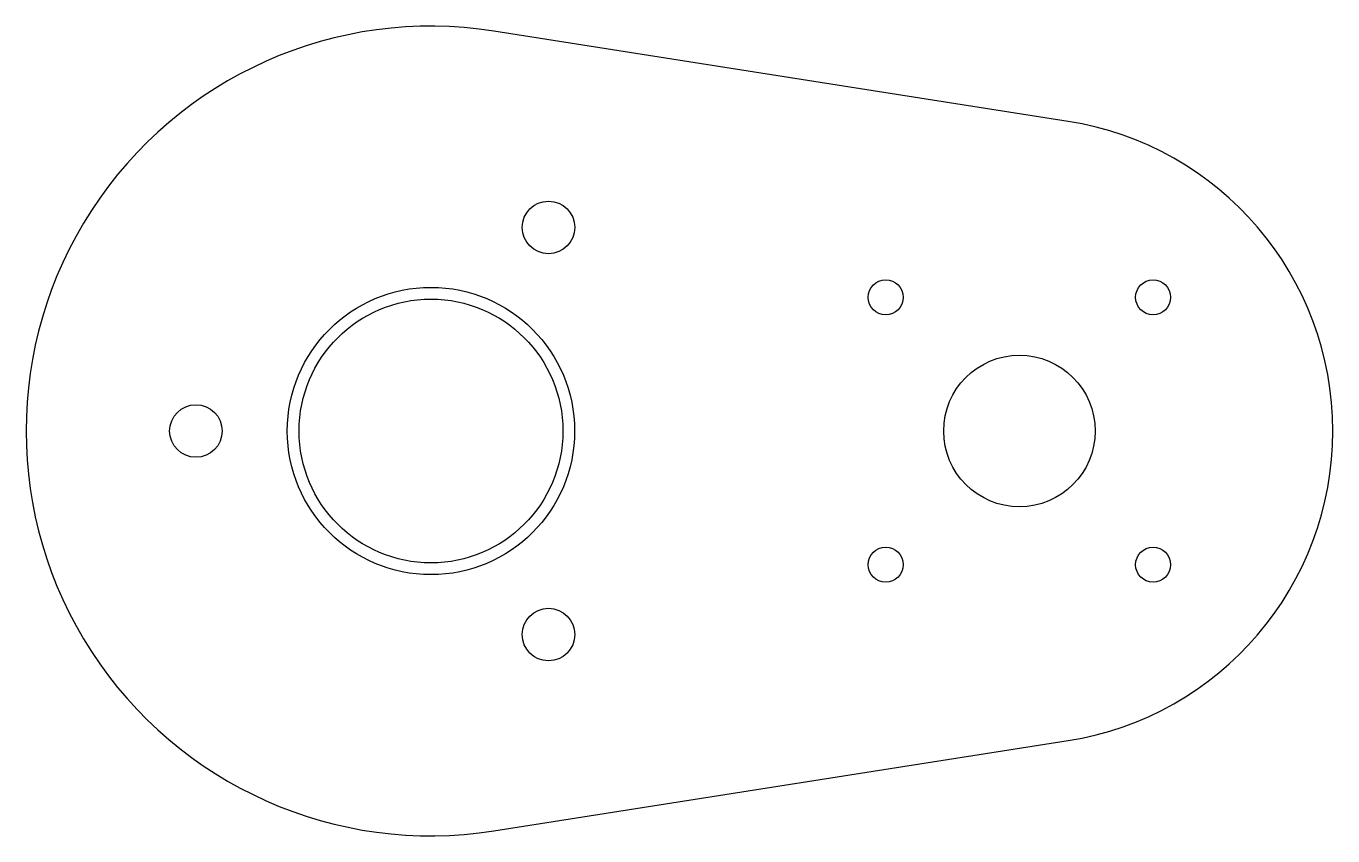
# Model space of a CAD drawing. Header units: inches. Extents: x -3.8 to 1.2, y -1.55 to 1.55.
import ezdxf

# ---------------------------------------------------------------- set-up
doc = ezdxf.new("R2010")
doc.units = ezdxf.units.IN
doc.header["$MEASUREMENT"] = 0

msp = doc.modelspace()

# ---------------------------------------------------------------- linework, layer by layer
at = {"color": 7, "linetype": 'Continuous', "lineweight": 25}
for p, q in [((0.1864, 1.1854), (-2.0122, 1.5312)), ((-2.0122, -1.5312), (0.1864, -1.1854))]:
    msp.add_line(p, q, dxfattribs=at)
for centre, radius in [((-1.803, 0.7794), 0.1005), ((-0.5118, 0.5118), 0.0669), ((0.5118, 0.5118), 0.0669), ((-2.253, 0), 0.55), ((-2.253, 0), 0.505), ((0, 0), 0.29), ((-3.153, 0), 0.1005), ((-0.5118, -0.5118), 0.0669), ((0.5118, -0.5118), 0.0669), ((-1.803, -0.7794), 0.1005)]:
    msp.add_circle(centre, radius, dxfattribs=at)
for centre, radius, start, end in [((-2.253, 0), 1.55, 81.063, 278.937), ((0, 0), 1.2, 278.937, 81.063)]:
    msp.add_arc(centre, radius, start, end, dxfattribs=at)

doc.saveas('drawing.dxf')
